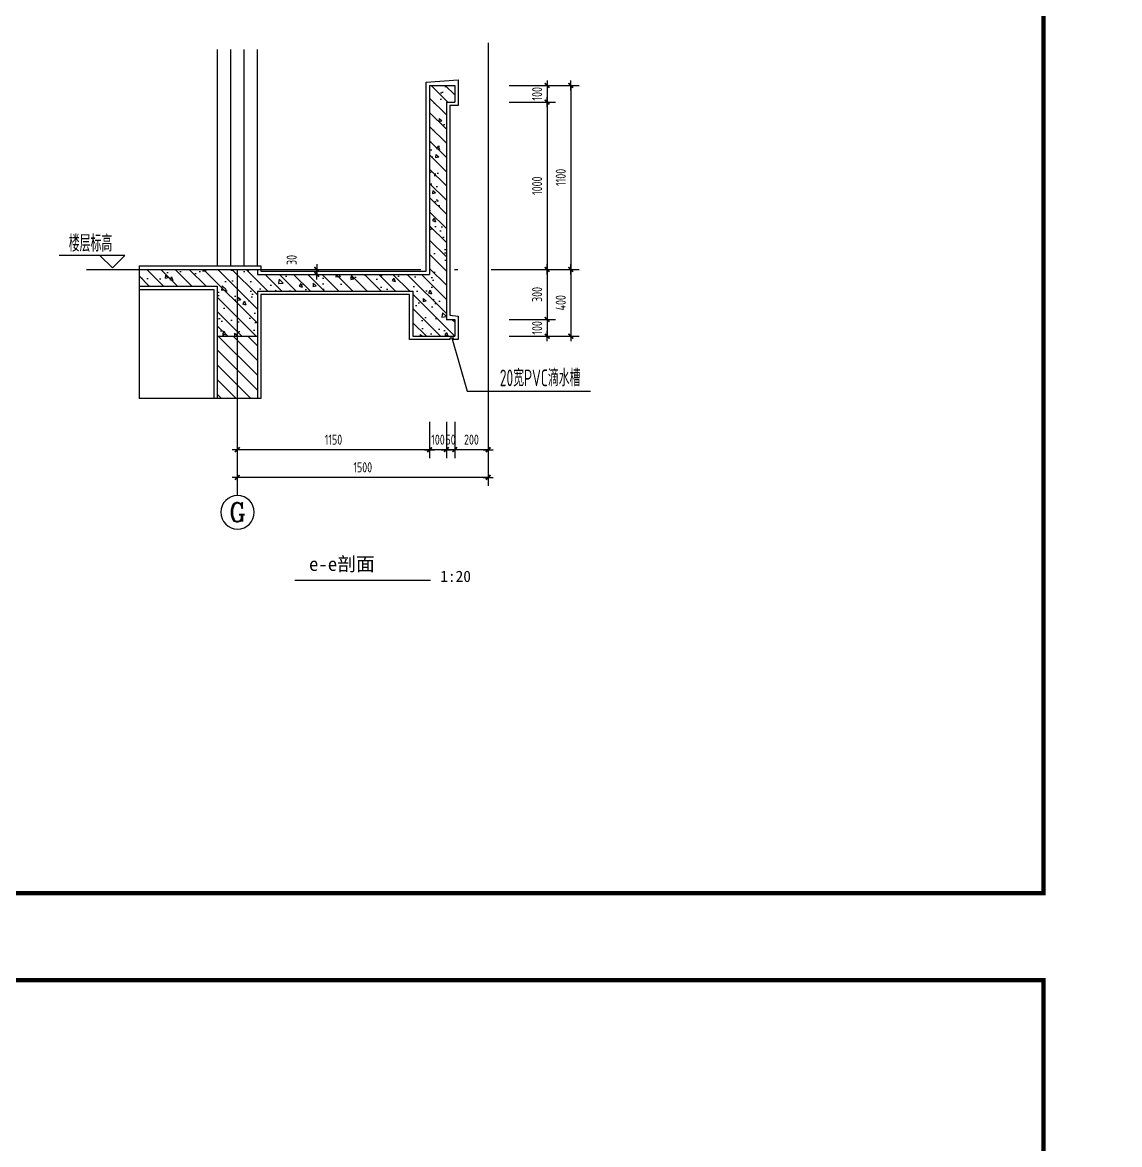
# Model space of a CAD drawing. Extents: x -726032 to 135930, y -151624 to 587044.
# Drawn here: x -85080 to -52276, y 325438 to 358992 of the extents above; entities that cross this region are included whole.
import ezdxf
from ezdxf.enums import TextEntityAlignment as Align

# ---------------------------------------------------------------- set-up
doc = ezdxf.new("R2010")
doc.units = 0
doc.header["$LTSCALE"] = 1000
doc.header["$MEASUREMENT"] = 0
doc.linetypes.add('DOTE', pattern=[2.42, 2, -0.2, 0.02, -0.2])
doc.layers.get('0').update_dxf_attribs({"linetype": 'CONTINUOUS'})
doc.layers.get('DEFPOINTS').update_dxf_attribs({"color": 1, "linetype": 'CONTINUOUS'})
for name, color, linetype in [('AXIS', 245, 'CONTINUOUS'), ('AXIS_TEXT', 7, 'CONTINUOUS'), ('DOTE', 8, 'DOTE'), ('PUB_DIM', 245, 'CONTINUOUS'), ('PUB_TITLE', 1, 'CONTINUOUS'), ('WALL', 255, 'CONTINUOUS'), ('WINDOW', 155, 'CONTINUOUS'), ('填充', 207, 'CONTINUOUS'), ('引线', 213, 'CONTINUOUS'), ('构架', 4, 'CONTINUOUS'), ('看线', 86, 'CONTINUOUS'), ('粉刷线', 224, 'CONTINUOUS'), ('辅助线', 246, 'CONTINUOUS')]:
    doc.layers.add(name, color=color, linetype=linetype)
doc.styles.add('-黑体', font='')
doc.styles.add('_HZTXT', font='isocp.shx', dxfattribs={"width": 0.8, "bigfont": 'hztxt.shx'})
doc.styles.add('COMPLEX', font='COMPLEX')
doc.styles.add('DIM_FONT', font='isocp.shx', dxfattribs={"width": 0.8})
doc.styles.get('-黑体').set_extended_font_data('SimHei')
doc.dimstyles.new('DIMB20', dxfattribs={"dimscale": 0.2, "dimtxt": 300, "dimasz": 1, "dimexe": 250, "dimexo": 300, "dimgap": 150, "dimtad": 1, "dimdec": 0, "dimzin": 0, "dimdsep": 46, "dimtxsty": 'DIM_FONT', "dimblk": '_DIMX', "dimcen": 0.09, "dimse2": 1, "dimclrt": 142, "dimadec": 0, "dimazin": 0, "dimtfac": 1, "dimtdec": 0, "dimtix": 1, "dimtmove": 2, "dimatfit": 3, "dimldrblk": '_DIMX', "dimfxl": 1, "dimtolj": 1, "dimtzin": 0, "dimarcsym": 0})
doc.dimstyles.new('DIMN20', dxfattribs={"dimscale": 0.2, "dimtxt": 300, "dimasz": 1, "dimexe": 250, "dimexo": 300, "dimgap": 150, "dimtad": 1, "dimdec": 0, "dimzin": 0, "dimdsep": 46, "dimtxsty": 'DIM_FONT', "dimblk": '_DIMX', "dimcen": 0.09, "dimclrt": 142, "dimadec": 0, "dimazin": 0, "dimtfac": 1, "dimtdec": 0, "dimtix": 1, "dimtmove": 2, "dimatfit": 3, "dimldrblk": '_DIMX', "dimfxl": 1, "dimtolj": 1, "dimtzin": 0, "dimarcsym": 0})

# ---------------------------------------------------------------- blocks, each defined once
blk = doc.blocks.new('_DIMX')
blk.add_line((-150, 0), (150, 0))
at = {"const_width": 50}
blk.add_lwpolyline([(-70, -70), (70, 70)], dxfattribs=at)
blk = doc.blocks.new('*D4134')
at = {"color": 0, "linetype": 'ByBlock', "transparency": 16777216}
for p, q in [((106887.1, -158454.3), (106887.1, -158671.4)), ((108037.1, -158454.3), (108037.1, -158671.4)), ((108036.9, -158621.4), (106887.3, -158621.4))]:
    blk.add_line(p, q, dxfattribs=at)
at = {"layer": 'DEFPOINTS', "color": 0, "linetype": 'ByBlock', "transparency": 16777216}
for p in [(106887.1, -158394.3), (108037.1, -158394.3), (106887.1, -158621.4)]:
    blk.add_point(p, dxfattribs=at)
at = {"color": 0, "linetype": 'ByBlock', "transparency": 16777216, "xscale": 0.2, "yscale": 0.2, "zscale": 0.2, "rotation": 180}
blk.add_blockref('_DIMX', (106887.1, -158621.4), dxfattribs=at)
at = {"color": 0, "linetype": 'ByBlock', "transparency": 16777216, "xscale": 0.2, "yscale": 0.2, "zscale": 0.2}
blk.add_blockref('_DIMX', (108037.1, -158621.4), dxfattribs=at)
at = {"color": 142, "linetype": 'ByBlock', "transparency": 16777216, "insert": (107462.1, -158561.4), "char_height": 60, "attachment_point": 5, "style": 'DIM_FONT'}
blk.add_mtext('\\A1;1150', dxfattribs=at)
blk = doc.blocks.new('*D4135')
at = {"color": 0, "linetype": 'ByBlock', "transparency": 16777216}
for p, q in [((108037.1, -158454.3), (108037.1, -158671.4)), ((108137.1, -158454.3), (108137.1, -158671.4)), ((108036.9, -158621.4), (108036.7, -158621.4)), ((108137.1, -158621.4), (108037.1, -158621.4)), ((108137.3, -158621.4), (108137.5, -158621.4))]:
    blk.add_line(p, q, dxfattribs=at)
at = {"layer": 'DEFPOINTS', "color": 0, "linetype": 'ByBlock', "transparency": 16777216}
for p in [(108037.1, -158394.3), (108137.1, -158394.3), (108037.1, -158621.4)]:
    blk.add_point(p, dxfattribs=at)
at = {"color": 0, "linetype": 'ByBlock', "transparency": 16777216, "xscale": 0.2, "yscale": 0.2, "zscale": 0.2}
blk.add_blockref('_DIMX', (108037.1, -158621.4), dxfattribs=at)
at = {"color": 0, "linetype": 'ByBlock', "transparency": 16777216, "xscale": 0.2, "yscale": 0.2, "zscale": 0.2, "rotation": 180}
blk.add_blockref('_DIMX', (108137.1, -158621.4), dxfattribs=at)
at = {"color": 142, "linetype": 'ByBlock', "transparency": 16777216, "insert": (108087.1, -158561.4), "char_height": 60, "attachment_point": 5, "style": 'DIM_FONT'}
blk.add_mtext('\\A1;100', dxfattribs=at)
blk = doc.blocks.new('_AXISO')
blk.add_circle((0, 0), 0.5)
at = {"layer": 'AXIS_TEXT', "style": 'COMPLEX', "width": 1.041667}
blk.add_attdef('A', text='', height=0.56, dxfattribs=at).set_placement((-0.25, -0.28), (0.25, -0.28), align=Align.FIT)
blk = doc.blocks.new('*D4125')
at = {"color": 0, "linetype": 'ByBlock', "transparency": 16777216}
for p, q in [((106887.1, -158794.5), (106887.1, -159011.7)), ((108387.1, -158794.5), (108387.1, -159011.7)), ((108386.9, -158961.7), (106887.3, -158961.7))]:
    blk.add_line(p, q, dxfattribs=at)
at = {"layer": 'DEFPOINTS', "color": 0, "linetype": 'ByBlock', "transparency": 16777216}
for p in [(106887.1, -158734.5), (108387.1, -158734.5), (106887.1, -158961.7)]:
    blk.add_point(p, dxfattribs=at)
at = {"color": 0, "linetype": 'ByBlock', "transparency": 16777216, "xscale": 0.2, "yscale": 0.2, "zscale": 0.2, "rotation": 180}
blk.add_blockref('_DIMX', (106887.1, -158961.7), dxfattribs=at)
at = {"color": 0, "linetype": 'ByBlock', "transparency": 16777216, "xscale": 0.2, "yscale": 0.2, "zscale": 0.2}
blk.add_blockref('_DIMX', (108387.1, -158961.7), dxfattribs=at)
at = {"color": 142, "linetype": 'ByBlock', "transparency": 16777216, "insert": (107637.1, -158901.7), "char_height": 60, "attachment_point": 5, "style": 'DIM_FONT'}
blk.add_mtext('\\A1;1500', dxfattribs=at)
blk = doc.blocks.new('*D4136')
at = {"color": 0, "linetype": 'ByBlock', "transparency": 16777216}
for p, q in [((108137.1, -158454.3), (108137.1, -158671.4)), ((108187.1, -158454.3), (108187.1, -158671.4)), ((108136.9, -158621.4), (108136.7, -158621.4)), ((108187.1, -158621.4), (108137.1, -158621.4)), ((108187.3, -158621.4), (108187.5, -158621.4))]:
    blk.add_line(p, q, dxfattribs=at)
at = {"layer": 'DEFPOINTS', "color": 0, "linetype": 'ByBlock', "transparency": 16777216}
for p in [(108137.1, -158394.3), (108187.1, -158394.3), (108137.1, -158621.4)]:
    blk.add_point(p, dxfattribs=at)
at = {"color": 0, "linetype": 'ByBlock', "transparency": 16777216, "xscale": 0.2, "yscale": 0.2, "zscale": 0.2}
blk.add_blockref('_DIMX', (108137.1, -158621.4), dxfattribs=at)
at = {"color": 0, "linetype": 'ByBlock', "transparency": 16777216, "xscale": 0.2, "yscale": 0.2, "zscale": 0.2, "rotation": 180}
blk.add_blockref('_DIMX', (108187.1, -158621.4), dxfattribs=at)
at = {"color": 142, "linetype": 'ByBlock', "transparency": 16777216, "insert": (108162.1, -158561.4), "char_height": 60, "attachment_point": 5, "style": 'DIM_FONT'}
blk.add_mtext('\\A1;50', dxfattribs=at)
blk = doc.blocks.new('*D4126')
at = {"color": 0, "linetype": 'ByBlock', "transparency": 16777216}
for p, q in [((108187.1, -158454.3), (108187.1, -158671.4)), ((108387.1, -158454.3), (108387.1, -158671.4)), ((108386.9, -158621.4), (108187.3, -158621.4))]:
    blk.add_line(p, q, dxfattribs=at)
at = {"layer": 'DEFPOINTS', "color": 0, "linetype": 'ByBlock', "transparency": 16777216}
for p in [(108187.1, -158394.3), (108387.1, -158394.3), (108187.1, -158621.4)]:
    blk.add_point(p, dxfattribs=at)
at = {"color": 0, "linetype": 'ByBlock', "transparency": 16777216, "xscale": 0.2, "yscale": 0.2, "zscale": 0.2, "rotation": 180}
blk.add_blockref('_DIMX', (108187.1, -158621.4), dxfattribs=at)
at = {"color": 0, "linetype": 'ByBlock', "transparency": 16777216, "xscale": 0.2, "yscale": 0.2, "zscale": 0.2}
blk.add_blockref('_DIMX', (108387.1, -158621.4), dxfattribs=at)
at = {"color": 142, "linetype": 'ByBlock', "transparency": 16777216, "insert": (108287.1, -158561.4), "char_height": 60, "attachment_point": 5, "style": 'DIM_FONT'}
blk.add_mtext('\\A1;200', dxfattribs=at)
blk = doc.blocks.new('*D4133')
at = {"color": 0, "linetype": 'ByBlock', "transparency": 16777216}
for p, q in [((108557.6, -157842.9), (108834.2, -157842.9)), ((108784.2, -157842.7), (108784.2, -157842.5)), ((108784.2, -157842.9), (108784.2, -157942.9)), ((108557.6, -157942.9), (108834.2, -157942.9)), ((108784.2, -157943.1), (108784.2, -157943.3))]:
    blk.add_line(p, q, dxfattribs=at)
at = {"layer": 'DEFPOINTS', "color": 0, "linetype": 'ByBlock', "transparency": 16777216}
for p in [(108497.6, -157842.9), (108497.6, -157942.9), (108784.2, -157942.9)]:
    blk.add_point(p, dxfattribs=at)
at = {"color": 0, "linetype": 'ByBlock', "transparency": 16777216, "xscale": 0.2, "yscale": 0.2, "zscale": 0.2}
for p, rotation in [((108784.2, -157842.9), 270), ((108784.2, -157942.9), 90)]:
    blk.add_blockref('_DIMX', p, dxfattribs=dict(at, rotation=rotation))
at = {"color": 142, "linetype": 'ByBlock', "transparency": 16777216, "insert": (108724.2, -157892.9), "char_height": 60, "attachment_point": 5, "rotation": 90, "style": 'DIM_FONT'}
blk.add_mtext('\\A1;100', dxfattribs=at)
blk = doc.blocks.new('*D4129')
at = {"color": 0, "linetype": 'ByBlock', "transparency": 16777216}
for p, q in [((108557.6, -157542.9), (108834.2, -157542.9)), ((108784.2, -157543.1), (108784.2, -157842.7)), ((108557.6, -157842.9), (108834.2, -157842.9))]:
    blk.add_line(p, q, dxfattribs=at)
at = {"layer": 'DEFPOINTS', "color": 0, "linetype": 'ByBlock', "transparency": 16777216}
for p in [(108497.6, -157542.9), (108497.6, -157842.9), (108784.2, -157842.9)]:
    blk.add_point(p, dxfattribs=at)
at = {"color": 0, "linetype": 'ByBlock', "transparency": 16777216, "xscale": 0.2, "yscale": 0.2, "zscale": 0.2}
for p, rotation in [((108784.2, -157542.9), 90), ((108784.2, -157842.9), 270)]:
    blk.add_blockref('_DIMX', p, dxfattribs=dict(at, rotation=rotation))
at = {"color": 142, "linetype": 'ByBlock', "transparency": 16777216, "insert": (108724.2, -157692.9), "char_height": 60, "attachment_point": 5, "rotation": 90, "style": 'DIM_FONT'}
blk.add_mtext('\\A1;300', dxfattribs=at)
blk = doc.blocks.new('*D4132')
at = {"color": 0, "linetype": 'ByBlock', "transparency": 16777216}
for p, q in [((108937.6, -157542.9), (109097.8, -157542.9)), ((109047.8, -157543.1), (109047.8, -157942.7)), ((108937.6, -157942.9), (109097.8, -157942.9))]:
    blk.add_line(p, q, dxfattribs=at)
at = {"layer": 'DEFPOINTS', "color": 0, "linetype": 'ByBlock', "transparency": 16777216}
for p in [(108877.6, -157542.9), (108877.6, -157942.9), (109047.8, -157942.9)]:
    blk.add_point(p, dxfattribs=at)
at = {"color": 0, "linetype": 'ByBlock', "transparency": 16777216, "xscale": 0.2, "yscale": 0.2, "zscale": 0.2}
for p, rotation in [((109047.8, -157542.9), 90), ((109047.8, -157942.9), 270)]:
    blk.add_blockref('_DIMX', p, dxfattribs=dict(at, rotation=rotation))
at = {"color": 142, "linetype": 'ByBlock', "transparency": 16777216, "insert": (108987.8, -157742.9), "char_height": 60, "attachment_point": 5, "rotation": 90, "style": 'DIM_FONT'}
blk.add_mtext('\\A1;400', dxfattribs=at)
blk = doc.blocks.new('*D4128')
at = {"color": 0, "linetype": 'ByBlock', "transparency": 16777216}
for p, q in [((108557.6, -156542.9), (108834.2, -156542.9)), ((108784.2, -156543.1), (108784.2, -157542.7)), ((108557.6, -157542.9), (108834.2, -157542.9))]:
    blk.add_line(p, q, dxfattribs=at)
at = {"layer": 'DEFPOINTS', "color": 0, "linetype": 'ByBlock', "transparency": 16777216}
for p in [(108497.6, -156542.9), (108497.6, -157542.9), (108784.2, -157542.9)]:
    blk.add_point(p, dxfattribs=at)
at = {"color": 0, "linetype": 'ByBlock', "transparency": 16777216, "xscale": 0.2, "yscale": 0.2, "zscale": 0.2}
for p, rotation in [((108784.2, -156542.9), 90), ((108784.2, -157542.9), 270)]:
    blk.add_blockref('_DIMX', p, dxfattribs=dict(at, rotation=rotation))
at = {"color": 142, "linetype": 'ByBlock', "transparency": 16777216, "insert": (108724.2, -157042.9), "char_height": 60, "attachment_point": 5, "rotation": 90, "style": 'DIM_FONT'}
blk.add_mtext('\\A1;1000', dxfattribs=at)
blk = doc.blocks.new('*D4131')
at = {"color": 0, "linetype": 'ByBlock', "transparency": 16777216}
for p, q in [((108937.6, -156442.9), (109097.8, -156442.9)), ((109047.8, -156443.1), (109047.8, -157542.7))]:
    blk.add_line(p, q, dxfattribs=at)
at = {"layer": 'DEFPOINTS', "color": 0, "linetype": 'ByBlock', "transparency": 16777216}
for p in [(108877.6, -156442.9), (108877.6, -157542.9), (109047.8, -157542.9)]:
    blk.add_point(p, dxfattribs=at)
at = {"color": 0, "linetype": 'ByBlock', "transparency": 16777216, "xscale": 0.2, "yscale": 0.2, "zscale": 0.2}
for p, rotation in [((109047.8, -156442.9), 90), ((109047.8, -157542.9), 270)]:
    blk.add_blockref('_DIMX', p, dxfattribs=dict(at, rotation=rotation))
at = {"color": 142, "linetype": 'ByBlock', "transparency": 16777216, "insert": (108987.8, -156992.9), "char_height": 60, "attachment_point": 5, "rotation": 90, "style": 'DIM_FONT'}
blk.add_mtext('\\A1;1100', dxfattribs=at)
blk = doc.blocks.new('*D4127')
at = {"color": 0, "linetype": 'ByBlock', "transparency": 16777216}
for p, q in [((108557.6, -156442.9), (108834.2, -156442.9)), ((108784.2, -156442.7), (108784.2, -156442.5)), ((108784.2, -156442.9), (108784.2, -156542.9)), ((108784.2, -156543.1), (108784.2, -156543.3))]:
    blk.add_line(p, q, dxfattribs=at)
at = {"layer": 'DEFPOINTS', "color": 0, "linetype": 'ByBlock', "transparency": 16777216}
for p in [(108497.6, -156442.9), (108497.6, -156542.9), (108784.2, -156542.9)]:
    blk.add_point(p, dxfattribs=at)
at = {"color": 0, "linetype": 'ByBlock', "transparency": 16777216, "xscale": 0.2, "yscale": 0.2, "zscale": 0.2}
for p, rotation in [((108784.2, -156442.9), 270), ((108784.2, -156542.9), 90)]:
    blk.add_blockref('_DIMX', p, dxfattribs=dict(at, rotation=rotation))
at = {"color": 142, "linetype": 'ByBlock', "transparency": 16777216, "insert": (108724.2, -156492.9), "char_height": 60, "attachment_point": 5, "rotation": 90, "style": 'DIM_FONT'}
blk.add_mtext('\\A1;100', dxfattribs=at)
blk = doc.blocks.new('*D4130')
at = {"color": 0, "linetype": 'ByBlock', "transparency": 16777216}
for p, q in [((107168.5, -157542.9), (107412, -157542.9)), ((107362, -157542.7), (107362, -157542.5)), ((107362, -157542.9), (107362, -157572.9)), ((107362, -157542.9), (107362, -157572.9)), ((107362, -157573.1), (107362, -157573.3))]:
    blk.add_line(p, q, dxfattribs=at)
at = {"layer": 'DEFPOINTS', "color": 0, "linetype": 'ByBlock', "transparency": 16777216}
for p in [(107108.5, -157542.9), (107108.5, -157572.9), (107362, -157572.9)]:
    blk.add_point(p, dxfattribs=at)
at = {"color": 0, "linetype": 'ByBlock', "transparency": 16777216, "xscale": 0.2, "yscale": 0.2, "zscale": 0.2}
for p, rotation in [((107362, -157542.9), 270), ((107362, -157572.9), 90)]:
    blk.add_blockref('_DIMX', p, dxfattribs=dict(at, rotation=rotation))
at = {"color": 142, "linetype": 'ByBlock', "transparency": 16777216, "insert": (107212, -157486.7), "char_height": 60, "attachment_point": 5, "rotation": 90, "style": 'DIM_FONT'}
blk.add_mtext('\\A1;30', dxfattribs=at)
blk = doc.blocks.new('A$C5D526DE9')
at = {"layer": '填充'}
h = blk.add_hatch(dxfattribs=at)
h.set_pattern_fill('AN31C', color=256, scale=300, angle=-90, style=0)
h.set_pattern_definition([(315, (-132376.17, 223929.84), (42.426407, 42.426407), []), (320, (-132376.17, 223929.84), (-18.82564, -215.17805), [22.5, -247.5]), (265, (-132376.17, 223929.84), (225.65764, 41.6254), [18, -198]), (10.4514, (-132377.74, 223911.9), (206.83186, -173.55281), [19.12206, -210.34263]), (316.1842, (-132316.17, 223929.84), (-49.6557, -320.17231), [33.75, -371.25]), (6.6356, (-132320.3, 223903.16), (292.23536, -280.3988), [28.6831, -315.5139]), (261.1842, (-132316.17, 223929.84), (292.2356, -280.3986), [27, -297]), (291, (-132331.17, 223899.84), (-120.78567, -179.07212), [22.5, -247.5]), (236, (-132331.17, 223899.84), (217.54501, -72.9946), [18, -198]), (341.4514, (-132341.24, 223884.92), (96.75915, -252.06679), [19.12206, -210.34263]), (307.5, (-132376.17, 223929.84), (99.868156, -3.647957), [0, -195.6, 0, -201, 0, -198.75]), (277.5, (-132376.17, 223929.84), (118.323514, -78.92086), [0, -114.6, 0, -191.1, 0, -75.75]), (237.5, (-132376.17, 223996.74), (-6.766462, -160.14673), [0, -75, 0, -234, 0, -310.5]), (227.5, (-132376.17, 224026.74), (30.031495, -174.95585), [0, -97.5, 0, -155.4, 0, -220.5])])
h.paths.add_polyline_path([(1185.2, 1423), (2115.2, 1423), (2115.2, 1153), (2365.2, 1153), (2365.2, 1253), (2315.2, 1253), (2315.2, 2553), (2365.2, 2553), (2365.2, 2653), (2215.2, 2653), (2215.2, 1523), (1185.2, 1523), (1185.2, 1553), (477.4, 1553), (477.4, 1453), (945.2, 1453), (945.2, 1153), (1185.2, 1153)])
h = blk.add_hatch(dxfattribs=at)
h.set_pattern_fill('ANSI31', color=256, scale=500, angle=-90, style=0)
h.set_pattern_definition([(315, (-132376.17, 223929.84), (44.194174, 44.194174), [])])
h.paths.add_polyline_path([(945.2, 781), (1185.2, 781), (1185.2, 1153), (945.2, 1153)])
for p, q in [((2215.2, 2653), (2365.2, 2653)), ((2215.2, 2653), (2215.2, 1523)), ((2365.2, 2653), (2365.2, 2553)), ((2315.2, 2553), (2315.2, 1253)), ((2315.2, 2553), (2365.2, 2553)), ((1185.2, 1553), (1185.2, 1523)), ((945.2, 1453), (945.2, 1153)), ((1185.2, 1423), (1185.2, 1153)), ((2115.2, 1423), (2115.2, 1153)), ((2365.2, 1253), (2365.2, 1153)), ((945.2, 1153), (945.2, 781)), ((1185.2, 1153), (1185.2, 781))]:
    blk.add_line(p, q)
at = {"layer": 'DOTE'}
for p, q in [((163.4, 1553), (3013.8, 1553)), ((1065.2, 1553), (1065.2, 200))]:
    blk.add_line(p, q, dxfattribs=at)
at = {"layer": 'PUB_DIM'}
for p, q in [((393.2, 1636.1), (0, 1636.1)), ((318.2, 1561.1), (243.2, 1636.1)), ((393.2, 1636.1), (318.2, 1561.1))]:
    blk.add_line(p, q, dxfattribs=at)
at = {"layer": 'WALL'}
for p, q in [((477.4, 1553), (1185.2, 1553)), ((1185.2, 1523), (2215.2, 1523)), ((477.4, 1453), (945.2, 1453)), ((1185.2, 1423), (2115.2, 1423)), ((2315.2, 1253), (2365.2, 1253)), ((945.2, 1153), (1185.2, 1153)), ((2115.2, 1153), (2365.2, 1153))]:
    blk.add_line(p, q, dxfattribs=at)
at = {"layer": 'WINDOW'}
for p, q in [((945.2, 2868.6), (945.2, 1573)), ((1025.2, 2868.6), (1025.2, 1573)), ((1105.2, 1573), (1105.2, 2868.6)), ((1185.2, 1573), (1185.2, 2868.6))]:
    blk.add_line(p, q, dxfattribs=at)
at = {"layer": '引线'}
blk.add_lwpolyline([(2347.2, 1143), (2440, 825), (3176.7, 825)], dxfattribs=at)
at = {"layer": '看线'}
blk.add_line((2565.2, 2908), (2565.2, 428.7), dxfattribs=at)
at = {"layer": '粉刷线'}
for p, q in [((2337.2, 1133), (2337.2, 1143)), ((2337.2, 1143), (2357.2, 1143)), ((2357.2, 1133), (2357.2, 1143))]:
    blk.add_line(p, q, dxfattribs=at)
for points in [[(477.4, 1573), (1205.2, 1573), (1205.2, 1543), (2195.2, 1543), (2195.2, 2673), (2385.2, 2685.7), (2385.2, 2533), (2335.2, 2533), (2335.2, 1279.9), (2385.2, 1273), (2385.2, 1133), (2357.2, 1133)], [(477.4, 1433), (925.2, 1433), (925.2, 781)], [(2337.2, 1133), (2095.2, 1133), (2095.2, 1403), (1205.2, 1403), (1205.2, 781)]]:
    blk.add_lwpolyline(points, dxfattribs=at)
at = {"layer": '辅助线'}
for p in [(477.4, 1573), (1205.2, 781)]:
    blk.add_line(p, (477.4, 781), dxfattribs=at)
at = {"layer": 'AXIS', "color": 146}
ref = blk.add_blockref('_AXISO', (1066.3, 100), dxfattribs=dict(at, xscale=-200, yscale=200, zscale=200))
ref.add_attrib('A', 'G', dxfattribs={"layer": 'AXIS_TEXT', "height": 112, "style": 'COMPLEX', "width": 1.041667}).set_placement((1016.3, 44), (1116.3, 44), align=Align.FIT)
at = {"layer": 'PUB_DIM', "style": '_HZTXT', "width": 0.65}
blk.add_text('楼层标高', height=100, dxfattribs=at).set_placement((57.2, 1658.7))
at = {"layer": '引线', "style": '_HZTXT', "width": 0.65}
blk.add_text('20宽PVC滴水槽', height=100, dxfattribs=at).set_placement((2634.8, 853.9, 6000))
at = {"layer": 'PUB_DIM'}
for base, p1, p2, picture, middle, set_off in [((2917.8, 2553), (2631.3, 2653), (2631.3, 2553), '*D4127', (2902.2, 2603), (-105866.4, 159095.9)), ((3059.3, 1553), (2889.1, 2653), (2889.1, 1553), '*D4131', (3165.9, 2103), (-105988.5, 159095.9))]:
    dim = blk.add_linear_dim(base=base, p1=p1, p2=p2, angle=90, dimstyle='DIMB20', override={"dimblk1": '_DIMX', "dimblk2": '_DIMX', "dimsah": 1}, dxfattribs=at)
    dim.commit()
    dim.dimension.update_dxf_attribs({"geometry": picture, "text_midpoint": middle, "insert": set_off})
for base, p1, p2, picture, middle, set_off in [((2917.8, 1553), (2631.3, 2553), (2631.3, 1553), '*D4128', (2902.2, 2053), (-105866.4, 159095.9)), ((2917.8, 1253), (2631.3, 1553), (2631.3, 1253), '*D4129', (2902.2, 1403), (-105866.4, 159095.9)), ((3059.3, 1153), (2889.1, 1553), (2889.1, 1153), '*D4132', (3165.9, 1353), (-105988.5, 159095.9)), ((2917.8, 1153), (2631.3, 1253), (2631.3, 1153), '*D4133', (2902.2, 1203), (-105866.4, 159095.9))]:
    dim = blk.add_linear_dim(base=base, p1=p1, p2=p2, angle=90, dimstyle='DIMN20', dxfattribs=at)
    dim.commit()
    dim.dimension.update_dxf_attribs({"geometry": picture, "text_midpoint": middle, "insert": set_off})
dim = blk.add_linear_dim(base=(1540.1, 1523), p1=(1286.5, 1553), p2=(1286.5, 1523), angle=90, dimstyle='DIMB20', override={"dimblk1": '_DIMX', "dimblk2": '_DIMX', "dimsah": 1}, dxfattribs=at)
dim.commit()
dim.dimension.update_dxf_attribs({"geometry": '*D4130', "text_midpoint": (1390.1, 1609.3), "dimtype": 128, "insert": (-105821.9, 159095.9)})
for base, p1, p2, picture, middle, set_off in [((1065.2, 474.5), (2215.2, 701.7), (1065.2, 701.7), '*D4134', (1640.2, 534.5), (-105821.9, 159095.9)), ((2215.2, 474.5), (2315.2, 701.7), (2215.2, 701.7), '*D4135', (2265.2, 534.5), (-105821.9, 159095.9)), ((2315.2, 474.5), (2365.2, 701.7), (2315.2, 701.7), '*D4136', (2340.2, 534.5), (-105821.9, 159095.9)), ((2365.2, 474.5), (2565.2, 701.7), (2365.2, 701.7), '*D4126', (2465.2, 534.5), (-105821.9, 159095.9)), ((1065.2, 309), (2565.2, 536.2), (1065.2, 536.2), '*D4125', (1815.2, 194.3), (-105821.9, 159270.7))]:
    dim = blk.add_linear_dim(base=base, p1=p1, p2=p2, dimstyle='DIMN20', dxfattribs=at)
    dim.commit()
    dim.dimension.update_dxf_attribs({"geometry": picture, "text_midpoint": middle, "insert": set_off})

msp = doc.modelspace()

# ---------------------------------------------------------------- linework, layer by layer
at = {"layer": 'PUB_TITLE'}
for points, const_width in [([(-149841.3, 331655.6), (-53251.3, 331655.6), (-53251.3, 386255.6), (-149841.3, 386255.6)], 0.234), ([(-53251.3, 326855.6), (40848.7, 326855.6), (40848.7, 386255.6), (-53251.3, 386255.6)], 0.18), ([(-147241.3, 332955.6), (-54551.3, 332955.6), (-54551.3, 384955.6), (-147241.3, 384955.6)], 130), ([(-149841.3, 262619.9), (-53251.3, 262619.9), (-53251.3, 331655.6), (-149841.3, 331655.6)], 0.234), ([(-147241.3, 263919.9), (-54551.3, 263919.9), (-54551.3, 330355.6), (-147241.3, 330355.6)], 130)]:
    msp.add_lwpolyline(points, close=True, dxfattribs=dict(at, const_width=const_width))
at = {"layer": '构架', "const_width": 37.5}
msp.add_lwpolyline([(-76938.8, 342306.8), (-72870, 342306.8)], dxfattribs=at)

# ---------------------------------------------------------------- block references
at = {"xscale": 5, "yscale": 5, "zscale": 5}
msp.add_blockref('A$C5D526DE9', (-83981.2, 343844.5, 3840), dxfattribs=at)

# ---------------------------------------------------------------- texts
at = {"layer": 'AXIS', "style": '-黑体'}
for s, height, p in [('e-e剖面', 412.5, (-76512.2, 342591.4)), ('1:20', 337.5, (-72587.9, 342261.4))]:
    msp.add_text(s, height=height, dxfattribs=at).set_placement(p)

doc.saveas('drawing.dxf')
